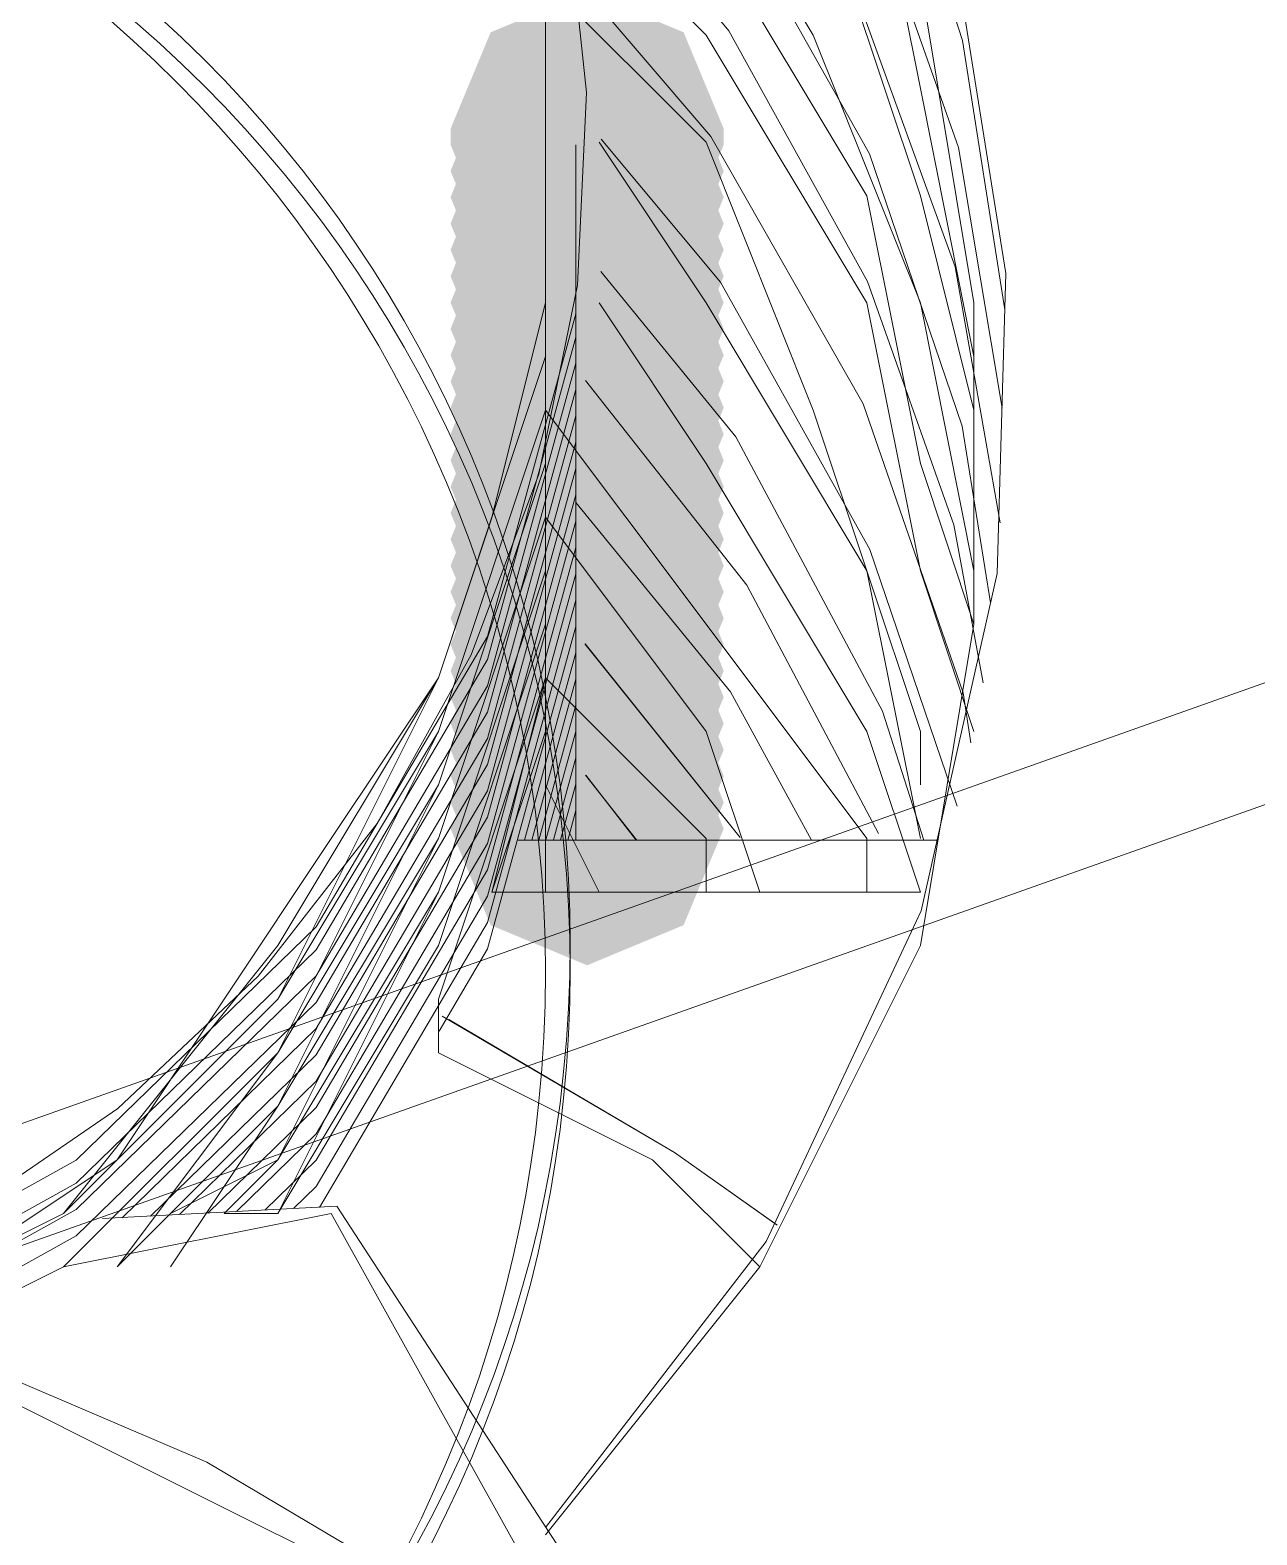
# Model space of a CAD drawing. Header units: millimetres. Extents: x 3 to 592, y 5 to 207.
# Drawn here: x 122.216 to 123.024, y 54.116 to 55.107 of the extents above; entities that cross this region are included whole.
import ezdxf

# ---------------------------------------------------------------- set-up
doc = ezdxf.new("R2010")
doc.units = ezdxf.units.MM

msp = doc.modelspace()

# ---------------------------------------------------------------- hatches: boundary and pattern name
h = msp.add_hatch(color=7)
h.dxf.hatch_style = 2
h.paths.add_polyline_path([(122.672404, 55.03164), (122.645979, 54.968107), (122.582446, 54.941682), (122.518913, 54.968107), (122.492488, 55.03164), (122.492488, 55.042223), (122.518913, 55.105756), (122.582446, 55.132182), (122.645979, 55.105756), (122.672404, 55.042223)])
h = msp.add_hatch(color=7)
h.dxf.hatch_style = 2
h.paths.add_polyline_path([(122.672404, 55.03164), (122.645979, 54.968107), (122.582446, 54.941682), (122.518913, 54.968107), (122.492488, 55.03164), (122.492488, 55.042223), (122.518913, 55.105756), (122.582446, 55.132182), (122.645979, 55.105756), (122.672404, 55.042223)])
h = msp.add_hatch(color=7)
h.dxf.hatch_style = 2
h.paths.add_polyline_path([(122.672404, 55.03164), (122.645979, 54.968107), (122.582446, 54.941682), (122.518913, 54.968107), (122.492488, 55.03164), (122.492488, 55.042223), (122.518913, 55.105756), (122.582446, 55.132182), (122.645979, 55.105756), (122.672404, 55.042223)])
h = msp.add_hatch(color=7)
h.dxf.hatch_style = 2
h.paths.add_polyline_path([(122.672404, 55.03164), (122.645979, 54.968107), (122.582446, 54.941682), (122.518913, 54.968107), (122.492488, 55.03164), (122.492488, 55.042223), (122.518913, 55.105756), (122.582446, 55.132182), (122.645979, 55.105756), (122.672404, 55.042223)])
h = msp.add_hatch(color=7)
h.dxf.hatch_style = 2
h.paths.add_polyline_path([(122.672404, 55.014319), (122.645979, 54.950786), (122.582446, 54.92436), (122.518913, 54.950786), (122.492488, 55.014319), (122.518913, 55.079968), (122.582446, 55.106394), (122.645979, 55.079968)])
h = msp.add_hatch(color=7)
h.dxf.hatch_style = 2
h.paths.add_polyline_path([(122.672404, 55.014319), (122.645979, 54.950786), (122.582446, 54.92436), (122.518913, 54.950786), (122.492488, 55.014319), (122.518913, 55.079968), (122.582446, 55.106394), (122.645979, 55.079968)])
h = msp.add_hatch(color=7)
h.dxf.hatch_style = 2
h.paths.add_polyline_path([(122.672404, 55.014319), (122.645979, 54.950786), (122.582446, 54.92436), (122.518913, 54.950786), (122.492488, 55.014319), (122.518913, 55.079968), (122.582446, 55.106394), (122.645979, 55.079968)])
h = msp.add_hatch(color=7)
h.dxf.hatch_style = 2
h.paths.add_polyline_path([(122.672404, 55.014319), (122.645979, 54.950786), (122.582446, 54.92436), (122.518913, 54.950786), (122.492488, 55.014319), (122.518913, 55.079968), (122.582446, 55.106394), (122.645979, 55.079968)])
h = msp.add_hatch(color=7)
h.dxf.hatch_style = 2
h.paths.add_polyline_path([(122.672404, 54.996997), (122.645979, 54.933464), (122.582446, 54.907039), (122.518913, 54.933464), (122.492488, 54.996997), (122.518913, 55.062647), (122.582446, 55.089072), (122.645979, 55.062647)])
h = msp.add_hatch(color=7)
h.dxf.hatch_style = 2
h.paths.add_polyline_path([(122.672404, 54.996997), (122.645979, 54.933464), (122.582446, 54.907039), (122.518913, 54.933464), (122.492488, 54.996997), (122.518913, 55.062647), (122.582446, 55.089072), (122.645979, 55.062647)])
h = msp.add_hatch(color=7)
h.dxf.hatch_style = 2
h.paths.add_polyline_path([(122.672404, 54.996997), (122.645979, 54.933464), (122.582446, 54.907039), (122.518913, 54.933464), (122.492488, 54.996997), (122.518913, 55.062647), (122.582446, 55.089072), (122.645979, 55.062647)])
h = msp.add_hatch(color=7)
h.dxf.hatch_style = 2
h.paths.add_polyline_path([(122.672404, 54.996997), (122.645979, 54.933464), (122.582446, 54.907039), (122.518913, 54.933464), (122.492488, 54.996997), (122.518913, 55.062647), (122.582446, 55.089072), (122.645979, 55.062647)])
h = msp.add_hatch(color=7)
h.dxf.hatch_style = 2
h.paths.add_polyline_path([(122.672404, 54.979676), (122.645979, 54.916143), (122.582446, 54.889717), (122.518913, 54.916143), (122.492488, 54.979676), (122.518913, 55.045326), (122.582446, 55.071751), (122.645979, 55.045326)])
h = msp.add_hatch(color=7)
h.dxf.hatch_style = 2
h.paths.add_polyline_path([(122.672404, 54.979676), (122.645979, 54.916143), (122.582446, 54.889717), (122.518913, 54.916143), (122.492488, 54.979676), (122.518913, 55.045326), (122.582446, 55.071751), (122.645979, 55.045326)])
h = msp.add_hatch(color=7)
h.dxf.hatch_style = 2
h.paths.add_polyline_path([(122.672404, 54.979676), (122.645979, 54.916143), (122.582446, 54.889717), (122.518913, 54.916143), (122.492488, 54.979676), (122.518913, 55.045326), (122.582446, 55.071751), (122.645979, 55.045326)])
h = msp.add_hatch(color=7)
h.dxf.hatch_style = 2
h.paths.add_polyline_path([(122.672404, 54.979676), (122.645979, 54.916143), (122.582446, 54.889717), (122.518913, 54.916143), (122.492488, 54.979676), (122.518913, 55.045326), (122.582446, 55.071751), (122.645979, 55.045326)])
h = msp.add_hatch(color=7)
h.dxf.hatch_style = 2
h.paths.add_polyline_path([(122.672404, 54.962354), (122.645979, 54.898821), (122.582446, 54.872396), (122.518913, 54.898821), (122.492488, 54.962354), (122.518913, 55.028004), (122.582446, 55.054429), (122.645979, 55.028004)])
h = msp.add_hatch(color=7)
h.dxf.hatch_style = 2
h.paths.add_polyline_path([(122.672404, 54.962354), (122.645979, 54.898821), (122.582446, 54.872396), (122.518913, 54.898821), (122.492488, 54.962354), (122.518913, 55.028004), (122.582446, 55.054429), (122.645979, 55.028004)])
h = msp.add_hatch(color=7)
h.dxf.hatch_style = 2
h.paths.add_polyline_path([(122.672404, 54.962354), (122.645979, 54.898821), (122.582446, 54.872396), (122.518913, 54.898821), (122.492488, 54.962354), (122.518913, 55.028004), (122.582446, 55.054429), (122.645979, 55.028004)])
h = msp.add_hatch(color=7)
h.dxf.hatch_style = 2
h.paths.add_polyline_path([(122.672404, 54.962354), (122.645979, 54.898821), (122.582446, 54.872396), (122.518913, 54.898821), (122.492488, 54.962354), (122.518913, 55.028004), (122.582446, 55.054429), (122.645979, 55.028004)])
h = msp.add_hatch(color=7)
h.dxf.hatch_style = 2
h.paths.add_polyline_path([(122.672404, 54.944998), (122.645979, 54.881465), (122.582446, 54.855039), (122.518913, 54.881465), (122.492488, 54.944998), (122.518913, 55.010648), (122.582446, 55.037073), (122.645979, 55.010648)])
h = msp.add_hatch(color=7)
h.dxf.hatch_style = 2
h.paths.add_polyline_path([(122.672404, 54.944998), (122.645979, 54.881465), (122.582446, 54.855039), (122.518913, 54.881465), (122.492488, 54.944998), (122.518913, 55.010648), (122.582446, 55.037073), (122.645979, 55.010648)])
h = msp.add_hatch(color=7)
h.dxf.hatch_style = 2
h.paths.add_polyline_path([(122.672404, 54.944998), (122.645979, 54.881465), (122.582446, 54.855039), (122.518913, 54.881465), (122.492488, 54.944998), (122.518913, 55.010648), (122.582446, 55.037073), (122.645979, 55.010648)])
h = msp.add_hatch(color=7)
h.dxf.hatch_style = 2
h.paths.add_polyline_path([(122.672404, 54.944998), (122.645979, 54.881465), (122.582446, 54.855039), (122.518913, 54.881465), (122.492488, 54.944998), (122.518913, 55.010648), (122.582446, 55.037073), (122.645979, 55.010648)])
h = msp.add_hatch(color=7)
h.dxf.hatch_style = 2
h.paths.add_polyline_path([(122.672404, 54.927676), (122.645979, 54.864143), (122.582446, 54.837718), (122.518913, 54.864143), (122.492488, 54.927676), (122.518913, 54.993326), (122.582446, 55.019751), (122.645979, 54.993326)])
h = msp.add_hatch(color=7)
h.dxf.hatch_style = 2
h.paths.add_polyline_path([(122.672404, 54.927676), (122.645979, 54.864143), (122.582446, 54.837718), (122.518913, 54.864143), (122.492488, 54.927676), (122.518913, 54.993326), (122.582446, 55.019751), (122.645979, 54.993326)])
h = msp.add_hatch(color=7)
h.dxf.hatch_style = 2
h.paths.add_polyline_path([(122.672404, 54.927676), (122.645979, 54.864143), (122.582446, 54.837718), (122.518913, 54.864143), (122.492488, 54.927676), (122.518913, 54.993326), (122.582446, 55.019751), (122.645979, 54.993326)])
h = msp.add_hatch(color=7)
h.dxf.hatch_style = 2
h.paths.add_polyline_path([(122.672404, 54.927676), (122.645979, 54.864143), (122.582446, 54.837718), (122.518913, 54.864143), (122.492488, 54.927676), (122.518913, 54.993326), (122.582446, 55.019751), (122.645979, 54.993326)])
h = msp.add_hatch(color=7)
h.dxf.hatch_style = 2
h.paths.add_polyline_path([(122.672404, 54.910355), (122.645979, 54.846822), (122.582446, 54.820397), (122.518913, 54.846822), (122.492488, 54.910355), (122.518913, 54.976005), (122.582446, 55.00243), (122.645979, 54.976005)])
h = msp.add_hatch(color=7)
h.dxf.hatch_style = 2
h.paths.add_polyline_path([(122.672404, 54.910355), (122.645979, 54.846822), (122.582446, 54.820397), (122.518913, 54.846822), (122.492488, 54.910355), (122.518913, 54.976005), (122.582446, 55.00243), (122.645979, 54.976005)])
h = msp.add_hatch(color=7)
h.dxf.hatch_style = 2
h.paths.add_polyline_path([(122.672404, 54.910355), (122.645979, 54.846822), (122.582446, 54.820397), (122.518913, 54.846822), (122.492488, 54.910355), (122.518913, 54.976005), (122.582446, 55.00243), (122.645979, 54.976005)])
h = msp.add_hatch(color=7)
h.dxf.hatch_style = 2
h.paths.add_polyline_path([(122.672404, 54.910355), (122.645979, 54.846822), (122.582446, 54.820397), (122.518913, 54.846822), (122.492488, 54.910355), (122.518913, 54.976005), (122.582446, 55.00243), (122.645979, 54.976005)])
h = msp.add_hatch(color=7)
h.dxf.hatch_style = 2
h.paths.add_polyline_path([(122.672404, 54.893034), (122.645979, 54.829501), (122.582446, 54.803075), (122.518913, 54.829501), (122.492488, 54.893034), (122.518913, 54.958683), (122.582446, 54.985109), (122.645979, 54.958683)])
h = msp.add_hatch(color=7)
h.dxf.hatch_style = 2
h.paths.add_polyline_path([(122.672404, 54.893034), (122.645979, 54.829501), (122.582446, 54.803075), (122.518913, 54.829501), (122.492488, 54.893034), (122.518913, 54.958683), (122.582446, 54.985109), (122.645979, 54.958683)])
h = msp.add_hatch(color=7)
h.dxf.hatch_style = 2
h.paths.add_polyline_path([(122.672404, 54.893034), (122.645979, 54.829501), (122.582446, 54.803075), (122.518913, 54.829501), (122.492488, 54.893034), (122.518913, 54.958683), (122.582446, 54.985109), (122.645979, 54.958683)])
h = msp.add_hatch(color=7)
h.dxf.hatch_style = 2
h.paths.add_polyline_path([(122.672404, 54.893034), (122.645979, 54.829501), (122.582446, 54.803075), (122.518913, 54.829501), (122.492488, 54.893034), (122.518913, 54.958683), (122.582446, 54.985109), (122.645979, 54.958683)])
h = msp.add_hatch(color=7)
h.dxf.hatch_style = 2
h.paths.add_polyline_path([(122.672404, 54.875712), (122.645979, 54.812179), (122.582446, 54.785754), (122.518913, 54.812179), (122.492488, 54.875712), (122.518913, 54.941362), (122.582446, 54.967787), (122.645979, 54.941362)])
h = msp.add_hatch(color=7)
h.dxf.hatch_style = 2
h.paths.add_polyline_path([(122.672404, 54.875712), (122.645979, 54.812179), (122.582446, 54.785754), (122.518913, 54.812179), (122.492488, 54.875712), (122.518913, 54.941362), (122.582446, 54.967787), (122.645979, 54.941362)])
h = msp.add_hatch(color=7)
h.dxf.hatch_style = 2
h.paths.add_polyline_path([(122.672404, 54.875712), (122.645979, 54.812179), (122.582446, 54.785754), (122.518913, 54.812179), (122.492488, 54.875712), (122.518913, 54.941362), (122.582446, 54.967787), (122.645979, 54.941362)])
h = msp.add_hatch(color=7)
h.dxf.hatch_style = 2
h.paths.add_polyline_path([(122.672404, 54.875712), (122.645979, 54.812179), (122.582446, 54.785754), (122.518913, 54.812179), (122.492488, 54.875712), (122.518913, 54.941362), (122.582446, 54.967787), (122.645979, 54.941362)])
h = msp.add_hatch(color=7)
h.dxf.hatch_style = 2
h.paths.add_polyline_path([(122.672404, 54.858391), (122.645979, 54.794858), (122.582446, 54.768432), (122.518913, 54.794858), (122.492488, 54.858391), (122.518913, 54.924041), (122.582446, 54.950466), (122.645979, 54.924041)])
h = msp.add_hatch(color=7)
h.dxf.hatch_style = 2
h.paths.add_polyline_path([(122.672404, 54.858391), (122.645979, 54.794858), (122.582446, 54.768432), (122.518913, 54.794858), (122.492488, 54.858391), (122.518913, 54.924041), (122.582446, 54.950466), (122.645979, 54.924041)])
h = msp.add_hatch(color=7)
h.dxf.hatch_style = 2
h.paths.add_polyline_path([(122.672404, 54.858391), (122.645979, 54.794858), (122.582446, 54.768432), (122.518913, 54.794858), (122.492488, 54.858391), (122.518913, 54.924041), (122.582446, 54.950466), (122.645979, 54.924041)])
h = msp.add_hatch(color=7)
h.dxf.hatch_style = 2
h.paths.add_polyline_path([(122.672404, 54.858391), (122.645979, 54.794858), (122.582446, 54.768432), (122.518913, 54.794858), (122.492488, 54.858391), (122.518913, 54.924041), (122.582446, 54.950466), (122.645979, 54.924041)])
h = msp.add_hatch(color=7)
h.dxf.hatch_style = 2
h.paths.add_polyline_path([(122.672404, 54.841034), (122.645979, 54.777501), (122.582446, 54.751076), (122.518913, 54.777501), (122.492488, 54.841034), (122.518913, 54.906684), (122.582446, 54.933109), (122.645979, 54.906684)])
h = msp.add_hatch(color=7)
h.dxf.hatch_style = 2
h.paths.add_polyline_path([(122.672404, 54.841034), (122.645979, 54.777501), (122.582446, 54.751076), (122.518913, 54.777501), (122.492488, 54.841034), (122.518913, 54.906684), (122.582446, 54.933109), (122.645979, 54.906684)])
h = msp.add_hatch(color=7)
h.dxf.hatch_style = 2
h.paths.add_polyline_path([(122.672404, 54.841034), (122.645979, 54.777501), (122.582446, 54.751076), (122.518913, 54.777501), (122.492488, 54.841034), (122.518913, 54.906684), (122.582446, 54.933109), (122.645979, 54.906684)])
h = msp.add_hatch(color=7)
h.dxf.hatch_style = 2
h.paths.add_polyline_path([(122.672404, 54.841034), (122.645979, 54.777501), (122.582446, 54.751076), (122.518913, 54.777501), (122.492488, 54.841034), (122.518913, 54.906684), (122.582446, 54.933109), (122.645979, 54.906684)])
h = msp.add_hatch(color=7)
h.dxf.hatch_style = 2
h.paths.add_polyline_path([(122.672404, 54.823713), (122.645979, 54.76018), (122.582446, 54.733754), (122.518913, 54.76018), (122.492488, 54.823713), (122.518913, 54.889363), (122.582446, 54.915788), (122.645979, 54.889363)])
h = msp.add_hatch(color=7)
h.dxf.hatch_style = 2
h.paths.add_polyline_path([(122.672404, 54.823713), (122.645979, 54.76018), (122.582446, 54.733754), (122.518913, 54.76018), (122.492488, 54.823713), (122.518913, 54.889363), (122.582446, 54.915788), (122.645979, 54.889363)])
h = msp.add_hatch(color=7)
h.dxf.hatch_style = 2
h.paths.add_polyline_path([(122.672404, 54.823713), (122.645979, 54.76018), (122.582446, 54.733754), (122.518913, 54.76018), (122.492488, 54.823713), (122.518913, 54.889363), (122.582446, 54.915788), (122.645979, 54.889363)])
h = msp.add_hatch(color=7)
h.dxf.hatch_style = 2
h.paths.add_polyline_path([(122.672404, 54.823713), (122.645979, 54.76018), (122.582446, 54.733754), (122.518913, 54.76018), (122.492488, 54.823713), (122.518913, 54.889363), (122.582446, 54.915788), (122.645979, 54.889363)])
h = msp.add_hatch(color=7)
h.dxf.hatch_style = 2
h.paths.add_polyline_path([(122.672404, 54.806391), (122.645979, 54.742858), (122.582446, 54.716433), (122.518913, 54.742858), (122.492488, 54.806391), (122.518913, 54.872041), (122.582446, 54.898466), (122.645979, 54.872041)])
h = msp.add_hatch(color=7)
h.dxf.hatch_style = 2
h.paths.add_polyline_path([(122.672404, 54.806391), (122.645979, 54.742858), (122.582446, 54.716433), (122.518913, 54.742858), (122.492488, 54.806391), (122.518913, 54.872041), (122.582446, 54.898466), (122.645979, 54.872041)])
h = msp.add_hatch(color=7)
h.dxf.hatch_style = 2
h.paths.add_polyline_path([(122.672404, 54.806391), (122.645979, 54.742858), (122.582446, 54.716433), (122.518913, 54.742858), (122.492488, 54.806391), (122.518913, 54.872041), (122.582446, 54.898466), (122.645979, 54.872041)])
h = msp.add_hatch(color=7)
h.dxf.hatch_style = 2
h.paths.add_polyline_path([(122.672404, 54.806391), (122.645979, 54.742858), (122.582446, 54.716433), (122.518913, 54.742858), (122.492488, 54.806391), (122.518913, 54.872041), (122.582446, 54.898466), (122.645979, 54.872041)])
h = msp.add_hatch(color=7)
h.dxf.hatch_style = 2
h.paths.add_polyline_path([(122.672404, 54.78907), (122.645979, 54.725537), (122.582446, 54.699112), (122.518913, 54.725537), (122.492488, 54.78907), (122.518913, 54.85472), (122.582446, 54.881145), (122.645979, 54.85472)])
h = msp.add_hatch(color=7)
h.dxf.hatch_style = 2
h.paths.add_polyline_path([(122.672404, 54.78907), (122.645979, 54.725537), (122.582446, 54.699112), (122.518913, 54.725537), (122.492488, 54.78907), (122.518913, 54.85472), (122.582446, 54.881145), (122.645979, 54.85472)])
h = msp.add_hatch(color=7)
h.dxf.hatch_style = 2
h.paths.add_polyline_path([(122.672404, 54.78907), (122.645979, 54.725537), (122.582446, 54.699112), (122.518913, 54.725537), (122.492488, 54.78907), (122.518913, 54.85472), (122.582446, 54.881145), (122.645979, 54.85472)])
h = msp.add_hatch(color=7)
h.dxf.hatch_style = 2
h.paths.add_polyline_path([(122.672404, 54.78907), (122.645979, 54.725537), (122.582446, 54.699112), (122.518913, 54.725537), (122.492488, 54.78907), (122.518913, 54.85472), (122.582446, 54.881145), (122.645979, 54.85472)])
h = msp.add_hatch(color=7)
h.dxf.hatch_style = 2
h.paths.add_polyline_path([(122.672404, 54.771749), (122.645979, 54.708216), (122.582446, 54.68179), (122.518913, 54.708216), (122.492488, 54.771749), (122.518913, 54.837398), (122.582446, 54.863824), (122.645979, 54.837398)])
h = msp.add_hatch(color=7)
h.dxf.hatch_style = 2
h.paths.add_polyline_path([(122.672404, 54.771749), (122.645979, 54.708216), (122.582446, 54.68179), (122.518913, 54.708216), (122.492488, 54.771749), (122.518913, 54.837398), (122.582446, 54.863824), (122.645979, 54.837398)])
h = msp.add_hatch(color=7)
h.dxf.hatch_style = 2
h.paths.add_polyline_path([(122.672404, 54.771749), (122.645979, 54.708216), (122.582446, 54.68179), (122.518913, 54.708216), (122.492488, 54.771749), (122.518913, 54.837398), (122.582446, 54.863824), (122.645979, 54.837398)])
h = msp.add_hatch(color=7)
h.dxf.hatch_style = 2
h.paths.add_polyline_path([(122.672404, 54.771749), (122.645979, 54.708216), (122.582446, 54.68179), (122.518913, 54.708216), (122.492488, 54.771749), (122.518913, 54.837398), (122.582446, 54.863824), (122.645979, 54.837398)])
h = msp.add_hatch(color=7)
h.dxf.hatch_style = 2
h.paths.add_polyline_path([(122.672404, 54.754427), (122.645979, 54.690894), (122.582446, 54.664469), (122.518913, 54.690894), (122.492488, 54.754427), (122.518913, 54.820077), (122.582446, 54.846502), (122.645979, 54.820077)])
h = msp.add_hatch(color=7)
h.dxf.hatch_style = 2
h.paths.add_polyline_path([(122.672404, 54.754427), (122.645979, 54.690894), (122.582446, 54.664469), (122.518913, 54.690894), (122.492488, 54.754427), (122.518913, 54.820077), (122.582446, 54.846502), (122.645979, 54.820077)])
h = msp.add_hatch(color=7)
h.dxf.hatch_style = 2
h.paths.add_polyline_path([(122.672404, 54.754427), (122.645979, 54.690894), (122.582446, 54.664469), (122.518913, 54.690894), (122.492488, 54.754427), (122.518913, 54.820077), (122.582446, 54.846502), (122.645979, 54.820077)])
h = msp.add_hatch(color=7)
h.dxf.hatch_style = 2
h.paths.add_polyline_path([(122.672404, 54.754427), (122.645979, 54.690894), (122.582446, 54.664469), (122.518913, 54.690894), (122.492488, 54.754427), (122.518913, 54.820077), (122.582446, 54.846502), (122.645979, 54.820077)])
h = msp.add_hatch(color=7)
h.dxf.hatch_style = 2
h.paths.add_polyline_path([(122.672404, 54.737071), (122.645979, 54.673537), (122.582446, 54.647112), (122.518913, 54.673537), (122.492488, 54.737071), (122.518913, 54.80272), (122.582446, 54.829146), (122.645979, 54.80272)])
h = msp.add_hatch(color=7)
h.dxf.hatch_style = 2
h.paths.add_polyline_path([(122.672404, 54.737071), (122.645979, 54.673537), (122.582446, 54.647112), (122.518913, 54.673537), (122.492488, 54.737071), (122.518913, 54.80272), (122.582446, 54.829146), (122.645979, 54.80272)])
h = msp.add_hatch(color=7)
h.dxf.hatch_style = 2
h.paths.add_polyline_path([(122.672404, 54.737071), (122.645979, 54.673537), (122.582446, 54.647112), (122.518913, 54.673537), (122.492488, 54.737071), (122.518913, 54.80272), (122.582446, 54.829146), (122.645979, 54.80272)])
h = msp.add_hatch(color=7)
h.dxf.hatch_style = 2
h.paths.add_polyline_path([(122.672404, 54.737071), (122.645979, 54.673537), (122.582446, 54.647112), (122.518913, 54.673537), (122.492488, 54.737071), (122.518913, 54.80272), (122.582446, 54.829146), (122.645979, 54.80272)])
h = msp.add_hatch(color=7)
h.dxf.hatch_style = 2
h.paths.add_polyline_path([(122.672404, 54.719749), (122.645979, 54.656216), (122.582446, 54.629791), (122.518913, 54.656216), (122.492488, 54.719749), (122.518913, 54.785399), (122.582446, 54.811824), (122.645979, 54.785399)])
h = msp.add_hatch(color=7)
h.dxf.hatch_style = 2
h.paths.add_polyline_path([(122.672404, 54.719749), (122.645979, 54.656216), (122.582446, 54.629791), (122.518913, 54.656216), (122.492488, 54.719749), (122.518913, 54.785399), (122.582446, 54.811824), (122.645979, 54.785399)])
h = msp.add_hatch(color=7)
h.dxf.hatch_style = 2
h.paths.add_polyline_path([(122.672404, 54.719749), (122.645979, 54.656216), (122.582446, 54.629791), (122.518913, 54.656216), (122.492488, 54.719749), (122.518913, 54.785399), (122.582446, 54.811824), (122.645979, 54.785399)])
h = msp.add_hatch(color=7)
h.dxf.hatch_style = 2
h.paths.add_polyline_path([(122.672404, 54.719749), (122.645979, 54.656216), (122.582446, 54.629791), (122.518913, 54.656216), (122.492488, 54.719749), (122.518913, 54.785399), (122.582446, 54.811824), (122.645979, 54.785399)])
h = msp.add_hatch(color=7)
h.dxf.hatch_style = 2
h.paths.add_polyline_path([(122.672404, 54.702428), (122.645979, 54.638895), (122.582446, 54.612469), (122.518913, 54.638895), (122.492488, 54.702428), (122.518913, 54.768078), (122.582446, 54.794503), (122.645979, 54.768078)])
h = msp.add_hatch(color=7)
h.dxf.hatch_style = 2
h.paths.add_polyline_path([(122.672404, 54.702428), (122.645979, 54.638895), (122.582446, 54.612469), (122.518913, 54.638895), (122.492488, 54.702428), (122.518913, 54.768078), (122.582446, 54.794503), (122.645979, 54.768078)])
h = msp.add_hatch(color=7)
h.dxf.hatch_style = 2
h.paths.add_polyline_path([(122.672404, 54.702428), (122.645979, 54.638895), (122.582446, 54.612469), (122.518913, 54.638895), (122.492488, 54.702428), (122.518913, 54.768078), (122.582446, 54.794503), (122.645979, 54.768078)])
h = msp.add_hatch(color=7)
h.dxf.hatch_style = 2
h.paths.add_polyline_path([(122.672404, 54.702428), (122.645979, 54.638895), (122.582446, 54.612469), (122.518913, 54.638895), (122.492488, 54.702428), (122.518913, 54.768078), (122.582446, 54.794503), (122.645979, 54.768078)])
h = msp.add_hatch(color=7)
h.dxf.hatch_style = 2
h.paths.add_polyline_path([(122.672404, 54.685106), (122.645979, 54.621573), (122.582446, 54.595148), (122.518913, 54.621573), (122.492488, 54.685106), (122.518913, 54.750756), (122.582446, 54.777181), (122.645979, 54.750756)])
h = msp.add_hatch(color=7)
h.dxf.hatch_style = 2
h.paths.add_polyline_path([(122.672404, 54.685106), (122.645979, 54.621573), (122.582446, 54.595148), (122.518913, 54.621573), (122.492488, 54.685106), (122.518913, 54.750756), (122.582446, 54.777181), (122.645979, 54.750756)])
h = msp.add_hatch(color=7)
h.dxf.hatch_style = 2
h.paths.add_polyline_path([(122.672404, 54.685106), (122.645979, 54.621573), (122.582446, 54.595148), (122.518913, 54.621573), (122.492488, 54.685106), (122.518913, 54.750756), (122.582446, 54.777181), (122.645979, 54.750756)])
h = msp.add_hatch(color=7)
h.dxf.hatch_style = 2
h.paths.add_polyline_path([(122.672404, 54.685106), (122.645979, 54.621573), (122.582446, 54.595148), (122.518913, 54.621573), (122.492488, 54.685106), (122.518913, 54.750756), (122.582446, 54.777181), (122.645979, 54.750756)])
h = msp.add_hatch(color=7)
h.dxf.hatch_style = 2
h.paths.add_polyline_path([(122.672404, 54.66775), (122.645979, 54.604217), (122.582446, 54.577791), (122.518913, 54.604217), (122.492488, 54.66775), (122.518913, 54.733399), (122.582446, 54.759825), (122.645979, 54.733399)])
h = msp.add_hatch(color=7)
h.dxf.hatch_style = 2
h.paths.add_polyline_path([(122.672404, 54.66775), (122.645979, 54.604217), (122.582446, 54.577791), (122.518913, 54.604217), (122.492488, 54.66775), (122.518913, 54.733399), (122.582446, 54.759825), (122.645979, 54.733399)])
h = msp.add_hatch(color=7)
h.dxf.hatch_style = 2
h.paths.add_polyline_path([(122.672404, 54.66775), (122.645979, 54.604217), (122.582446, 54.577791), (122.518913, 54.604217), (122.492488, 54.66775), (122.518913, 54.733399), (122.582446, 54.759825), (122.645979, 54.733399)])
h = msp.add_hatch(color=7)
h.dxf.hatch_style = 2
h.paths.add_polyline_path([(122.672404, 54.66775), (122.645979, 54.604217), (122.582446, 54.577791), (122.518913, 54.604217), (122.492488, 54.66775), (122.518913, 54.733399), (122.582446, 54.759825), (122.645979, 54.733399)])
h = msp.add_hatch(color=7)
h.dxf.hatch_style = 2
h.paths.add_polyline_path([(122.672404, 54.650428), (122.645979, 54.586895), (122.582446, 54.56047), (122.518913, 54.586895), (122.492488, 54.650428), (122.518913, 54.716078), (122.582446, 54.742503), (122.645979, 54.716078)])
h = msp.add_hatch(color=7)
h.dxf.hatch_style = 2
h.paths.add_polyline_path([(122.672404, 54.650428), (122.645979, 54.586895), (122.582446, 54.56047), (122.518913, 54.586895), (122.492488, 54.650428), (122.518913, 54.716078), (122.582446, 54.742503), (122.645979, 54.716078)])
h = msp.add_hatch(color=7)
h.dxf.hatch_style = 2
h.paths.add_polyline_path([(122.672404, 54.650428), (122.645979, 54.586895), (122.582446, 54.56047), (122.518913, 54.586895), (122.492488, 54.650428), (122.518913, 54.716078), (122.582446, 54.742503), (122.645979, 54.716078)])
h = msp.add_hatch(color=7)
h.dxf.hatch_style = 2
h.paths.add_polyline_path([(122.672404, 54.650428), (122.645979, 54.586895), (122.582446, 54.56047), (122.518913, 54.586895), (122.492488, 54.650428), (122.518913, 54.716078), (122.582446, 54.742503), (122.645979, 54.716078)])
h = msp.add_hatch(color=7)
h.dxf.hatch_style = 2
h.paths.add_polyline_path([(122.672404, 54.633107), (122.645979, 54.569574), (122.582446, 54.543149), (122.518913, 54.569574), (122.492488, 54.633107), (122.518913, 54.698757), (122.582446, 54.725182), (122.645979, 54.698757)])
h = msp.add_hatch(color=7)
h.dxf.hatch_style = 2
h.paths.add_polyline_path([(122.672404, 54.633107), (122.645979, 54.569574), (122.582446, 54.543149), (122.518913, 54.569574), (122.492488, 54.633107), (122.518913, 54.698757), (122.582446, 54.725182), (122.645979, 54.698757)])
h = msp.add_hatch(color=7)
h.dxf.hatch_style = 2
h.paths.add_polyline_path([(122.672404, 54.633107), (122.645979, 54.569574), (122.582446, 54.543149), (122.518913, 54.569574), (122.492488, 54.633107), (122.518913, 54.698757), (122.582446, 54.725182), (122.645979, 54.698757)])
h = msp.add_hatch(color=7)
h.dxf.hatch_style = 2
h.paths.add_polyline_path([(122.672404, 54.633107), (122.645979, 54.569574), (122.582446, 54.543149), (122.518913, 54.569574), (122.492488, 54.633107), (122.518913, 54.698757), (122.582446, 54.725182), (122.645979, 54.698757)])
h = msp.add_hatch(color=7)
h.dxf.hatch_style = 2
h.paths.add_polyline_path([(122.672404, 54.615786), (122.645979, 54.552252), (122.582446, 54.525827), (122.518913, 54.552252), (122.492488, 54.615786), (122.518913, 54.681435), (122.582446, 54.707861), (122.645979, 54.681435)])
h = msp.add_hatch(color=7)
h.dxf.hatch_style = 2
h.paths.add_polyline_path([(122.672404, 54.615786), (122.645979, 54.552252), (122.582446, 54.525827), (122.518913, 54.552252), (122.492488, 54.615786), (122.518913, 54.681435), (122.582446, 54.707861), (122.645979, 54.681435)])
h = msp.add_hatch(color=7)
h.dxf.hatch_style = 2
h.paths.add_polyline_path([(122.672404, 54.615786), (122.645979, 54.552252), (122.582446, 54.525827), (122.518913, 54.552252), (122.492488, 54.615786), (122.518913, 54.681435), (122.582446, 54.707861), (122.645979, 54.681435)])
h = msp.add_hatch(color=7)
h.dxf.hatch_style = 2
h.paths.add_polyline_path([(122.672404, 54.615786), (122.645979, 54.552252), (122.582446, 54.525827), (122.518913, 54.552252), (122.492488, 54.615786), (122.518913, 54.681435), (122.582446, 54.707861), (122.645979, 54.681435)])
h = msp.add_hatch(color=7)
h.dxf.hatch_style = 2
h.paths.add_polyline_path([(122.672404, 54.598464), (122.645979, 54.534931), (122.582446, 54.508506), (122.518913, 54.534931), (122.492488, 54.598464), (122.518913, 54.664114), (122.582446, 54.690539), (122.645979, 54.664114)])
h = msp.add_hatch(color=7)
h.dxf.hatch_style = 2
h.paths.add_polyline_path([(122.672404, 54.598464), (122.645979, 54.534931), (122.582446, 54.508506), (122.518913, 54.534931), (122.492488, 54.598464), (122.518913, 54.664114), (122.582446, 54.690539), (122.645979, 54.664114)])
h = msp.add_hatch(color=7)
h.dxf.hatch_style = 2
h.paths.add_polyline_path([(122.672404, 54.598464), (122.645979, 54.534931), (122.582446, 54.508506), (122.518913, 54.534931), (122.492488, 54.598464), (122.518913, 54.664114), (122.582446, 54.690539), (122.645979, 54.664114)])
h = msp.add_hatch(color=7)
h.dxf.hatch_style = 2
h.paths.add_polyline_path([(122.672404, 54.598464), (122.645979, 54.534931), (122.582446, 54.508506), (122.518913, 54.534931), (122.492488, 54.598464), (122.518913, 54.664114), (122.582446, 54.690539), (122.645979, 54.664114)])
h = msp.add_hatch(color=7)
h.dxf.hatch_style = 2
h.paths.add_polyline_path([(122.672404, 54.581143), (122.645979, 54.51761), (122.582446, 54.491184), (122.518913, 54.51761), (122.492488, 54.581143), (122.518913, 54.646793), (122.582446, 54.673218), (122.645979, 54.646793)])
h = msp.add_hatch(color=7)
h.dxf.hatch_style = 2
h.paths.add_polyline_path([(122.672404, 54.581143), (122.645979, 54.51761), (122.582446, 54.491184), (122.518913, 54.51761), (122.492488, 54.581143), (122.518913, 54.646793), (122.582446, 54.673218), (122.645979, 54.646793)])
h = msp.add_hatch(color=7)
h.dxf.hatch_style = 2
h.paths.add_polyline_path([(122.672404, 54.581143), (122.645979, 54.51761), (122.582446, 54.491184), (122.518913, 54.51761), (122.492488, 54.581143), (122.518913, 54.646793), (122.582446, 54.673218), (122.645979, 54.646793)])
h = msp.add_hatch(color=7)
h.dxf.hatch_style = 2
h.paths.add_polyline_path([(122.672404, 54.581143), (122.645979, 54.51761), (122.582446, 54.491184), (122.518913, 54.51761), (122.492488, 54.581143), (122.518913, 54.646793), (122.582446, 54.673218), (122.645979, 54.646793)])

# ---------------------------------------------------------------- linework, layer by layer
at = {"color": 7, "lineweight": 0}
for points in [[(122.503671, 55.394542), (122.536126, 55.31552), (122.568582, 55.192401), (122.581987, 55.066106), (122.57599, 54.939106), (122.55059, 54.814576), (122.50614, 54.69569), (122.444051, 54.584565), (122.365735, 54.484023), (122.273307, 54.396887), (122.168179, 54.32492), (122.053174, 54.269534), (121.931113, 54.232492), (121.804818, 54.214148), (121.677465, 54.215206), (121.551524, 54.23602), (121.430168, 54.275531), (121.316574, 54.333034), (121.212857, 54.407117), (121.12184, 54.496017)], [(122.503671, 55.394542), (122.536126, 55.31552), (122.568582, 55.192401), (122.581987, 55.066106), (122.57599, 54.939106), (122.55059, 54.814576), (122.50614, 54.69569), (122.444051, 54.584565), (122.365735, 54.484023), (122.273307, 54.396887), (122.168179, 54.32492), (122.053174, 54.269534), (121.931113, 54.232492), (121.804818, 54.214148), (121.677465, 54.215206), (121.551524, 54.23602), (121.430168, 54.275531), (121.316574, 54.333034), (121.212857, 54.407117), (121.12184, 54.496017)], [(122.503671, 55.394542), (122.536126, 55.31552), (122.568582, 55.192401), (122.581987, 55.066106), (122.57599, 54.939106), (122.55059, 54.814576), (122.50614, 54.69569), (122.444051, 54.584565), (122.365735, 54.484023), (122.273307, 54.396887), (122.168179, 54.32492), (122.053174, 54.269534), (121.931113, 54.232492), (121.804818, 54.214148), (121.677465, 54.215206), (121.551524, 54.23602), (121.430168, 54.275531), (121.316574, 54.333034), (121.212857, 54.407117), (121.12184, 54.496017)], [(122.503671, 55.394542), (122.536126, 55.31552), (122.568582, 55.192401), (122.581987, 55.066106), (122.57599, 54.939106), (122.55059, 54.814576), (122.50614, 54.69569), (122.444051, 54.584565), (122.365735, 54.484023), (122.273307, 54.396887), (122.168179, 54.32492), (122.053174, 54.269534), (121.931113, 54.232492), (121.804818, 54.214148), (121.677465, 54.215206), (121.551524, 54.23602), (121.430168, 54.275531), (121.316574, 54.333034), (121.212857, 54.407117), (121.12184, 54.496017)], [(122.497074, 55.393202), (122.526354, 55.369919), (122.666054, 55.207288), (122.76836, 55.025607), (122.829391, 54.846396), (122.848088, 54.72998)], [(122.497074, 55.393202), (122.526354, 55.369919), (122.666054, 55.207288), (122.76836, 55.025607), (122.829391, 54.846396), (122.848088, 54.72998)], [(122.484444, 55.386111), (122.519722, 55.280278), (122.555, 55.174444), (122.555, 55.033333), (122.555, 54.9275), (122.519722, 54.786389), (122.484444, 54.680556), (122.413889, 54.574722), (122.343333, 54.468889), (122.272778, 54.363056), (122.166944, 54.2925), (122.025833, 54.257222), (121.92, 54.221944), (121.778889, 54.186667), (121.673056, 54.186667), (121.531944, 54.221944), (121.426111, 54.257222), (121.285, 54.327778), (121.179167, 54.398333), (121.108611, 54.468889)], [(122.484444, 55.386111), (122.519722, 55.350833), (122.660833, 55.174444), (122.766667, 54.998056), (122.801944, 54.821667), (122.837222, 54.715833)], [(122.593347, 55.379514), (122.656847, 55.306842), (122.759152, 55.132217), (122.824769, 54.951242), (122.854402, 54.782614)], [(122.593347, 55.379514), (122.656847, 55.306842), (122.759152, 55.132217), (122.824769, 54.951242), (122.854402, 54.782614)], [(122.677731, 55.360076), (122.763104, 55.210851), (122.826956, 55.029876), (122.855884, 54.858073)], [(122.677731, 55.360076), (122.763104, 55.210851), (122.826956, 55.029876), (122.855884, 54.858073)], [(122.590278, 55.350833), (122.625556, 55.280278), (122.731389, 55.103889), (122.801944, 54.9275), (122.837222, 54.751111)], [(122.660833, 55.350833), (122.731389, 55.209722), (122.801944, 54.998056), (122.837222, 54.856944)], [(122.752309, 55.342931), (122.825686, 55.150314), (122.858142, 54.946762), (122.852498, 54.749206), (122.802403, 54.526956), (122.70045, 54.309292), (122.555106, 54.120909)], [(122.752309, 55.342931), (122.825686, 55.150314), (122.858142, 54.946762), (122.852498, 54.749206), (122.802403, 54.526956), (122.70045, 54.309292), (122.555106, 54.120909)], [(122.752309, 55.342931), (122.825686, 55.150314), (122.858142, 54.946762), (122.852498, 54.749206), (122.802403, 54.526956), (122.70045, 54.309292), (122.555106, 54.120909)], [(122.752309, 55.342931), (122.825686, 55.150314), (122.858142, 54.946762), (122.852498, 54.749206), (122.802403, 54.526956), (122.70045, 54.309292), (122.555106, 54.120909)], [(122.734705, 55.346988), (122.779861, 55.25456), (122.829602, 55.100396), (122.857472, 54.922949)], [(122.734705, 55.346988), (122.779861, 55.25456), (122.829602, 55.100396), (122.857472, 54.922949)], [(122.734705, 55.346988), (122.779861, 55.25456), (122.829602, 55.100396), (122.857472, 54.922949)], [(122.734705, 55.346988), (122.779861, 55.25456), (122.829602, 55.100396), (122.857472, 54.922949)], [(122.731389, 55.315556), (122.801944, 55.139167), (122.837222, 54.9275), (122.837222, 54.715833), (122.801944, 54.504167), (122.696111, 54.2925), (122.555, 54.116111)], [(122.731389, 55.315556), (122.766667, 55.245), (122.801944, 55.068611), (122.837222, 54.892222)], [(122.543076, 55.267154), (122.675721, 55.106641), (122.76709, 54.941541), (122.823887, 54.781379), (122.84329, 54.67731)], [(122.543076, 55.267154), (122.675721, 55.106641), (122.76709, 54.941541), (122.823887, 54.781379), (122.84329, 54.67731)], [(122.519722, 55.245), (122.660833, 55.103889), (122.766667, 54.9275), (122.801944, 54.751111), (122.837222, 54.645278)], [(122.569464, 55.147563), (122.664008, 55.037143), (122.764197, 54.861107), (122.830167, 54.670607), (122.835106, 54.637799)], [(122.569464, 55.147563), (122.664008, 55.037143), (122.764197, 54.861107), (122.830167, 54.670607), (122.835106, 54.637799)], [(122.555, 55.139167), (122.660833, 55.033333), (122.731389, 54.856944), (122.801944, 54.645278), (122.801944, 54.61)], [(122.575038, 55.031675), (122.575038, 54.920197), (122.516829, 54.707825), (122.403941, 54.51662), (122.245896, 54.362809), (122.051516, 54.254859), (121.837379, 54.202295), (121.637707, 54.204411), (121.445443, 54.253447), (121.26976, 54.346934), (121.121593, 54.47852)], [(122.575038, 55.031675), (122.575038, 54.920197), (122.516829, 54.707825), (122.403941, 54.51662), (122.245896, 54.362809), (122.051516, 54.254859), (121.837379, 54.202295), (121.637707, 54.204411), (121.445443, 54.253447), (121.26976, 54.346934), (121.121593, 54.47852)], [(122.575038, 55.031675), (122.575038, 54.920197), (122.516829, 54.707825), (122.403941, 54.51662), (122.245896, 54.362809), (122.051516, 54.254859), (121.837379, 54.202295), (121.637707, 54.204411), (121.445443, 54.253447), (121.26976, 54.346934), (121.121593, 54.47852)], [(122.575038, 55.031675), (122.575038, 54.920197), (122.516829, 54.707825), (122.403941, 54.51662), (122.245896, 54.362809), (122.051516, 54.254859), (121.837379, 54.202295), (121.637707, 54.204411), (121.445443, 54.253447), (121.26976, 54.346934), (121.121593, 54.47852)], [(122.555, 54.998056), (122.555, 55.033333)], [(122.590278, 55.033333), (122.660833, 54.9275), (122.766667, 54.751111), (122.801944, 54.574722)], [(122.591583, 55.035274), (122.670252, 54.941082), (122.768677, 54.765046), (122.82618, 54.596065)], [(122.591583, 55.035274), (122.670252, 54.941082), (122.768677, 54.765046), (122.82618, 54.596065)], [(122.575038, 55.016506), (122.575038, 54.905028), (122.516829, 54.692656), (122.403941, 54.50145), (122.245896, 54.347639), (122.051516, 54.239689), (121.837379, 54.187125), (121.637707, 54.189242), (121.445443, 54.238278), (121.26976, 54.331764), (121.121593, 54.46335), (120.999532, 54.646442), (120.930035, 54.854934), (120.921921, 55.008039)], [(122.575038, 55.016506), (122.575038, 54.905028), (122.516829, 54.692656), (122.403941, 54.50145), (122.245896, 54.347639), (122.051516, 54.239689), (121.837379, 54.187125), (121.637707, 54.189242), (121.445443, 54.238278), (121.26976, 54.331764), (121.121593, 54.46335), (120.999532, 54.646442), (120.930035, 54.854934), (120.921921, 55.008039)], [(122.575038, 55.016506), (122.575038, 54.905028), (122.516829, 54.692656), (122.403941, 54.50145), (122.245896, 54.347639), (122.051516, 54.239689), (121.837379, 54.187125), (121.637707, 54.189242), (121.445443, 54.238278), (121.26976, 54.331764), (121.121593, 54.46335), (120.999532, 54.646442), (120.930035, 54.854934), (120.921921, 55.008039)], [(122.575038, 55.016506), (122.575038, 54.905028), (122.516829, 54.692656), (122.403941, 54.50145), (122.245896, 54.347639), (122.051516, 54.239689), (121.837379, 54.187125), (121.637707, 54.189242), (121.445443, 54.238278), (121.26976, 54.331764), (121.121593, 54.46335), (120.999532, 54.646442), (120.930035, 54.854934), (120.921921, 55.008039)], [(122.555, 54.998056), (122.555, 54.892222), (122.484444, 54.680556), (122.378611, 54.468889), (122.2375, 54.327778), (122.025833, 54.221944), (121.814167, 54.186667), (121.6025, 54.186667), (121.426111, 54.221944), (121.249722, 54.327778), (121.108611, 54.433611), (120.9675, 54.645278), (120.896944, 54.821667), (120.896944, 54.998056)], [(122.555, 54.998056), (122.555, 54.856944), (122.484444, 54.645278), (122.378611, 54.468889), (122.2375, 54.327778), (122.025833, 54.221944), (121.814167, 54.151389), (121.6025, 54.151389), (121.426111, 54.186667), (121.249722, 54.2925), (121.108611, 54.433611), (120.9675, 54.61), (120.896944, 54.821667), (120.896944, 54.962778)], [(122.575038, 54.999184), (122.575038, 54.887707), (122.516829, 54.675334), (122.403941, 54.484129), (122.245896, 54.330318), (122.051516, 54.222368), (121.837379, 54.169804), (121.637707, 54.171921), (121.445443, 54.220957), (121.26976, 54.314443), (121.121593, 54.446029), (120.999532, 54.629121), (120.930035, 54.837612), (120.921921, 54.990718)], [(122.575038, 54.999184), (122.575038, 54.887707), (122.516829, 54.675334), (122.403941, 54.484129), (122.245896, 54.330318), (122.051516, 54.222368), (121.837379, 54.169804), (121.637707, 54.171921), (121.445443, 54.220957), (121.26976, 54.314443), (121.121593, 54.446029), (120.999532, 54.629121), (120.930035, 54.837612), (120.921921, 54.990718)], [(122.575038, 54.999184), (122.575038, 54.887707), (122.516829, 54.675334), (122.403941, 54.484129), (122.245896, 54.330318), (122.051516, 54.222368), (121.837379, 54.169804), (121.637707, 54.171921), (121.445443, 54.220957), (121.26976, 54.314443), (121.121593, 54.446029), (120.999532, 54.629121), (120.930035, 54.837612), (120.921921, 54.990718)], [(122.575038, 54.999184), (122.575038, 54.887707), (122.516829, 54.675334), (122.403941, 54.484129), (122.245896, 54.330318), (122.051516, 54.222368), (121.837379, 54.169804), (121.637707, 54.171921), (121.445443, 54.220957), (121.26976, 54.314443), (121.121593, 54.446029), (120.999532, 54.629121), (120.930035, 54.837612), (120.921921, 54.990718)], [(122.555, 54.998056), (122.555, 54.892222), (122.484444, 54.680556), (122.378611, 54.504167), (122.2375, 54.327778), (122.025833, 54.221944), (121.814167, 54.186667), (121.6025, 54.186667), (121.426111, 54.221944), (121.249722, 54.327778), (121.108611, 54.468889)], [(122.555, 54.962778), (122.555, 54.998056)], [(122.575038, 54.981828), (122.575038, 54.87035), (122.516829, 54.657978), (122.403941, 54.466772), (122.245896, 54.312961), (122.051516, 54.205011), (121.837379, 54.152447), (121.637707, 54.154564), (121.445443, 54.2036), (121.26976, 54.297086), (121.121593, 54.428672), (120.999532, 54.611764), (120.930035, 54.820256), (120.921921, 54.973361)], [(122.575038, 54.981828), (122.575038, 54.87035), (122.516829, 54.657978), (122.403941, 54.466772), (122.245896, 54.312961), (122.051516, 54.205011), (121.837379, 54.152447), (121.637707, 54.154564), (121.445443, 54.2036), (121.26976, 54.297086), (121.121593, 54.428672), (120.999532, 54.611764), (120.930035, 54.820256), (120.921921, 54.973361)], [(122.575038, 54.981828), (122.575038, 54.87035), (122.516829, 54.657978), (122.403941, 54.466772), (122.245896, 54.312961), (122.051516, 54.205011), (121.837379, 54.152447), (121.637707, 54.154564), (121.445443, 54.2036), (121.26976, 54.297086), (121.121593, 54.428672), (120.999532, 54.611764), (120.930035, 54.820256), (120.921921, 54.973361)], [(122.575038, 54.981828), (122.575038, 54.87035), (122.516829, 54.657978), (122.403941, 54.466772), (122.245896, 54.312961), (122.051516, 54.205011), (121.837379, 54.152447), (121.637707, 54.154564), (121.445443, 54.2036), (121.26976, 54.297086), (121.121593, 54.428672), (120.999532, 54.611764), (120.930035, 54.820256), (120.921921, 54.973361)], [(122.555, 54.962778), (122.555, 54.856944), (122.484444, 54.645278), (122.378611, 54.433611), (122.2375, 54.2925), (122.025833, 54.186667), (121.814167, 54.151389), (121.6025, 54.151389), (121.426111, 54.186667), (121.249722, 54.2925), (121.108611, 54.398333), (120.9675, 54.61), (120.896944, 54.786389), (120.896944, 54.962778)], [(122.555, 54.962778), (122.555, 54.821667), (122.484444, 54.61), (122.378611, 54.433611), (122.272778, 54.2925)], [(122.575038, 54.964506), (122.575038, 54.853029), (122.516829, 54.640656), (122.403941, 54.449451), (122.276235, 54.32492)], [(122.575038, 54.964506), (122.575038, 54.853029), (122.516829, 54.640656), (122.403941, 54.449451), (122.276235, 54.32492)], [(122.575038, 54.964506), (122.575038, 54.853029), (122.516829, 54.640656), (122.403941, 54.449451), (122.276235, 54.32492)], [(122.575038, 54.964506), (122.575038, 54.853029), (122.516829, 54.640656), (122.403941, 54.449451), (122.276235, 54.32492)], [(122.555, 54.9275), (122.555, 54.962778)], [(122.575038, 54.947185), (122.575038, 54.835707), (122.516829, 54.623335), (122.403941, 54.432129), (122.294932, 54.325943)], [(122.575038, 54.947185), (122.575038, 54.835707), (122.516829, 54.623335), (122.403941, 54.432129), (122.294932, 54.325943)], [(122.575038, 54.947185), (122.575038, 54.835707), (122.516829, 54.623335), (122.403941, 54.432129), (122.294932, 54.325943)], [(122.575038, 54.947185), (122.575038, 54.835707), (122.516829, 54.623335), (122.403941, 54.432129), (122.294932, 54.325943)], [(122.591512, 54.948279), (122.680412, 54.83927), (122.777074, 54.658648), (122.804238, 54.573629)], [(122.591512, 54.948279), (122.680412, 54.83927), (122.777074, 54.658648), (122.804238, 54.573629)], [(122.555, 54.9275), (122.555, 54.821667), (122.484444, 54.61), (122.378611, 54.398333), (122.272778, 54.2925)], [(122.555, 54.9275), (122.555, 54.786389), (122.484444, 54.574722), (122.378611, 54.398333), (122.308056, 54.2925)], [(122.575038, 54.929864), (122.575038, 54.818386), (122.516829, 54.606014), (122.403941, 54.414808), (122.313982, 54.326966)], [(122.575038, 54.929864), (122.575038, 54.818386), (122.516829, 54.606014), (122.403941, 54.414808), (122.313982, 54.326966)], [(122.575038, 54.929864), (122.575038, 54.818386), (122.516829, 54.606014), (122.403941, 54.414808), (122.313982, 54.326966)], [(122.575038, 54.929864), (122.575038, 54.818386), (122.516829, 54.606014), (122.403941, 54.414808), (122.313982, 54.326966)], [(122.590278, 54.9275), (122.660833, 54.821667), (122.766667, 54.645278), (122.801944, 54.539444)], [(122.575038, 54.912542), (122.575038, 54.801064), (122.516829, 54.588692), (122.403941, 54.397487), (122.332679, 54.327989)], [(122.575038, 54.912542), (122.575038, 54.801064), (122.516829, 54.588692), (122.403941, 54.397487), (122.332679, 54.327989)], [(122.575038, 54.912542), (122.575038, 54.801064), (122.516829, 54.588692), (122.403941, 54.397487), (122.332679, 54.327989)], [(122.575038, 54.912542), (122.575038, 54.801064), (122.516829, 54.588692), (122.403941, 54.397487), (122.332679, 54.327989)], [(122.575038, 54.895221), (122.575038, 54.783743), (122.516829, 54.571371), (122.403941, 54.380165), (122.351377, 54.329012)], [(122.575038, 54.895221), (122.575038, 54.783743), (122.516829, 54.571371), (122.403941, 54.380165), (122.351377, 54.329012)], [(122.575038, 54.895221), (122.575038, 54.783743), (122.516829, 54.571371), (122.403941, 54.380165), (122.351377, 54.329012)], [(122.575038, 54.895221), (122.575038, 54.783743), (122.516829, 54.571371), (122.403941, 54.380165), (122.351377, 54.329012)], [(122.555, 54.892222), (122.555, 54.786389), (122.484444, 54.574722), (122.378611, 54.363056), (122.308056, 54.327778)], [(122.555, 54.892222), (122.555, 54.751111), (122.484444, 54.539444), (122.378611, 54.363056), (122.343333, 54.327778)], [(122.575038, 54.877864), (122.575038, 54.766386), (122.516829, 54.554014), (122.403941, 54.362809), (122.370427, 54.33)], [(122.575038, 54.877864), (122.575038, 54.766386), (122.516829, 54.554014), (122.403941, 54.362809), (122.370427, 54.33)], [(122.575038, 54.877864), (122.575038, 54.766386), (122.516829, 54.554014), (122.403941, 54.362809), (122.370427, 54.33)], [(122.575038, 54.877864), (122.575038, 54.766386), (122.516829, 54.554014), (122.403941, 54.362809), (122.370427, 54.33)], [(122.581458, 54.876383), (122.687644, 54.741621), (122.774428, 54.577933)], [(122.581458, 54.876383), (122.687644, 54.741621), (122.774428, 54.577933)], [(122.555, 54.856944), (122.555, 54.751111), (122.484444, 54.539444), (122.378611, 54.327778), (122.343333, 54.327778)], [(122.555, 54.856944), (122.555, 54.715833), (122.484444, 54.504167), (122.378611, 54.327778)], [(122.575038, 54.860543), (122.575038, 54.749065), (122.516829, 54.536693), (122.403941, 54.345487), (122.389124, 54.331023)], [(122.575038, 54.860543), (122.575038, 54.749065), (122.516829, 54.536693), (122.403941, 54.345487), (122.389124, 54.331023)], [(122.575038, 54.860543), (122.575038, 54.749065), (122.516829, 54.536693), (122.403941, 54.345487), (122.389124, 54.331023)], [(122.575038, 54.860543), (122.575038, 54.749065), (122.516829, 54.536693), (122.403941, 54.345487), (122.389124, 54.331023)], [(122.555, 54.856944), (122.660833, 54.715833), (122.766667, 54.574722), (122.766667, 54.539444)], [(122.575038, 54.843221), (122.575038, 54.731744), (122.516829, 54.519371), (122.406057, 54.331694)], [(122.575038, 54.843221), (122.575038, 54.731744), (122.516829, 54.519371), (122.406057, 54.331694)], [(122.575038, 54.843221), (122.575038, 54.731744), (122.516829, 54.519371), (122.406057, 54.331694)], [(122.575038, 54.843221), (122.575038, 54.731744), (122.516829, 54.519371), (122.406057, 54.331694)], [(122.575038, 54.8259), (122.575038, 54.714422), (122.516829, 54.50205), (122.485079, 54.447722)], [(122.575038, 54.8259), (122.575038, 54.714422), (122.516829, 54.50205), (122.485079, 54.447722)], [(122.575038, 54.8259), (122.575038, 54.714422), (122.516829, 54.50205), (122.485079, 54.447722)], [(122.575038, 54.8259), (122.575038, 54.714422), (122.516829, 54.50205), (122.485079, 54.447722)], [(122.555, 54.821667), (122.555, 54.715833), (122.484444, 54.504167), (122.378611, 54.327778)], [(122.555, 54.821667), (122.555, 54.680556), (122.484444, 54.468889), (122.484444, 54.433611)], [(122.575038, 54.808579), (122.575038, 54.697101), (122.541171, 54.573629)], [(122.575038, 54.808579), (122.575038, 54.697101), (122.541171, 54.573629)], [(122.575038, 54.808579), (122.575038, 54.697101), (122.541171, 54.573629)], [(122.575038, 54.808579), (122.575038, 54.697101), (122.541171, 54.573629)], [(122.574967, 54.796126), (122.67692, 54.671242), (122.730189, 54.573523)], [(122.574967, 54.796126), (122.67692, 54.671242), (122.730189, 54.573523)], [(122.555, 54.786389), (122.555, 54.680556), (122.519722, 54.539444)], [(122.555, 54.786389), (122.555, 54.645278), (122.519722, 54.539444)], [(122.575038, 54.791222), (122.575038, 54.679744), (122.54611, 54.573558)], [(122.575038, 54.791222), (122.575038, 54.679744), (122.54611, 54.573558)], [(122.575038, 54.791222), (122.575038, 54.679744), (122.54611, 54.573558)], [(122.575038, 54.791222), (122.575038, 54.679744), (122.54611, 54.573558)], [(122.555, 54.786389), (122.660833, 54.645278), (122.696111, 54.539444)], [(122.575038, 54.773901), (122.575038, 54.662423), (122.550696, 54.573523)], [(122.575038, 54.773901), (122.575038, 54.662423), (122.550696, 54.573523)], [(122.575038, 54.773901), (122.575038, 54.662423), (122.550696, 54.573523)], [(122.575038, 54.773901), (122.575038, 54.662423), (122.550696, 54.573523)], [(122.575038, 54.756579), (122.575038, 54.645101), (122.555282, 54.57384)], [(122.575038, 54.756579), (122.575038, 54.645101), (122.555282, 54.57384)], [(122.575038, 54.756579), (122.575038, 54.645101), (122.555282, 54.57384)], [(122.575038, 54.756579), (122.575038, 54.645101), (122.555282, 54.57384)], [(122.555, 54.751111), (122.555, 54.645278), (122.519722, 54.539444)], [(122.555, 54.751111), (122.555, 54.61), (122.555, 54.539444)], [(122.575038, 54.739258), (122.575038, 54.62778), (122.560221, 54.573805)], [(122.575038, 54.739258), (122.575038, 54.62778), (122.560221, 54.573805)], [(122.575038, 54.739258), (122.575038, 54.62778), (122.560221, 54.573805)], [(122.575038, 54.739258), (122.575038, 54.62778), (122.560221, 54.573805)], [(122.555, 54.715833), (122.555, 54.61), (122.555, 54.539444)], [(122.555, 54.715833), (122.555, 54.61), (122.555, 54.539444)], [(122.575038, 54.721901), (122.575038, 54.610423), (122.564807, 54.573734)], [(122.575038, 54.721901), (122.575038, 54.610423), (122.564807, 54.573734)], [(122.575038, 54.721901), (122.575038, 54.610423), (122.564807, 54.573734)], [(122.575038, 54.721901), (122.575038, 54.610423), (122.564807, 54.573734)], [(122.575038, 54.70458), (122.575038, 54.593102), (122.569746, 54.573699)], [(122.575038, 54.70458), (122.575038, 54.593102), (122.569746, 54.573699)], [(122.575038, 54.70458), (122.575038, 54.593102), (122.569746, 54.573699)], [(122.575038, 54.70458), (122.575038, 54.593102), (122.569746, 54.573699)], [(121.895543, 54.275516), (123.092562, 54.699834)], [(121.895543, 54.275516), (123.092562, 54.699834)], [(122.581035, 54.703028), (122.683341, 54.575322)], [(122.581035, 54.703028), (122.683341, 54.575322)], [(122.581211, 54.702816), (122.683164, 54.575463)], [(122.581211, 54.702816), (122.683164, 54.575463)], [(122.575038, 54.687258), (122.575038, 54.575781)], [(122.575038, 54.687258), (122.575038, 54.575781)], [(122.575038, 54.687258), (122.575038, 54.575781)], [(122.575038, 54.687258), (122.575038, 54.575781)], [(122.555, 54.680556), (122.660833, 54.574722), (122.660833, 54.539444)], [(122.555, 54.680556), (122.555, 54.574722), (122.555, 54.539444)], [(122.555, 54.680556), (122.555, 54.574722), (122.555, 54.539444)], [(122.575038, 54.669937), (122.575038, 54.573629)], [(122.575038, 54.669937), (122.575038, 54.573629)], [(122.575038, 54.669937), (122.575038, 54.573629)], [(122.575038, 54.669937), (122.575038, 54.573629)], [(122.555, 54.645278), (122.555, 54.539444)], [(122.555, 54.645278), (122.555, 54.539444)], [(122.575038, 54.652616), (122.575038, 54.573593)], [(122.575038, 54.652616), (122.575038, 54.573593)], [(122.575038, 54.652616), (122.575038, 54.573593)], [(122.575038, 54.652616), (122.575038, 54.573593)], [(122.575038, 54.635294), (122.575038, 54.573558)], [(122.575038, 54.635294), (122.575038, 54.573558)], [(122.575038, 54.635294), (122.575038, 54.573558)], [(122.575038, 54.635294), (122.575038, 54.573558)], [(123.120741, 54.629588), (121.923723, 54.20527)], [(123.120741, 54.629588), (121.923723, 54.20527)], [(122.575038, 54.617938), (122.575038, 54.573487)], [(122.575038, 54.617938), (122.575038, 54.573487)], [(122.575038, 54.617938), (122.575038, 54.573487)], [(122.575038, 54.617938), (122.575038, 54.573487)], [(122.581352, 54.616491), (122.614866, 54.573805)], [(122.581352, 54.616491), (122.614866, 54.573805)], [(122.581494, 54.61635), (122.614655, 54.573664)], [(122.581494, 54.61635), (122.614655, 54.573664)], [(122.555, 54.61), (122.590278, 54.539444)], [(122.555, 54.61), (122.555, 54.539444)], [(122.555, 54.61), (122.555, 54.539444)], [(122.575038, 54.600616), (122.575038, 54.573805)], [(122.575038, 54.600616), (122.575038, 54.573805)], [(122.575038, 54.600616), (122.575038, 54.573805)], [(122.575038, 54.600616), (122.575038, 54.573805)], [(122.575003, 54.590068), (122.575003, 54.573487)], [(122.575003, 54.590068), (122.575003, 54.573487)], [(122.812881, 54.573664), (122.537008, 54.573664)], [(122.812881, 54.573664), (122.537008, 54.573664)], [(122.812881, 54.573664), (122.537008, 54.573664)], [(122.812881, 54.573664), (122.537008, 54.573664)], [(122.555, 54.574722), (122.555, 54.539444)], [(122.555, 54.574722), (122.555, 54.539444)], [(122.801944, 54.539444), (122.519722, 54.539444)], [(122.486914, 54.457741), (122.640019, 54.367783), (122.7074, 54.320158)], [(122.486914, 54.457741), (122.640019, 54.367783), (122.7074, 54.320158)], [(122.491429, 54.455413), (122.639949, 54.367924), (122.707682, 54.319946)], [(122.491429, 54.455413), (122.639949, 54.367924), (122.707682, 54.319946)], [(122.484444, 54.433611), (122.625556, 54.363056), (122.696111, 54.2925)], [(122.413889, 54.327778), (122.2375, 54.2925)], [(122.417699, 54.33247), (122.263182, 54.324356)], [(122.417699, 54.33247), (122.263182, 54.324356)], [(122.417699, 54.33247), (122.263182, 54.324356)], [(122.417699, 54.33247), (122.263182, 54.324356)], [(122.801944, 53.728056), (122.590278, 54.010278), (122.413889, 54.327778)], [(122.802544, 53.740297), (122.61028, 54.036277), (122.417664, 54.332611)], [(122.802544, 53.740297), (122.61028, 54.036277), (122.417664, 54.332611)], [(122.802544, 53.740297), (122.61028, 54.036277), (122.417664, 54.332611)], [(122.802544, 53.740297), (122.61028, 54.036277), (122.417664, 54.332611)], [(122.802544, 53.740297), (122.706589, 53.868355), (122.595111, 53.983008), (122.469522, 54.082139), (122.331939, 54.163983), (122.18483, 54.226777), (122.122741, 54.246886)], [(122.802544, 53.740297), (122.706589, 53.868355), (122.595111, 53.983008), (122.469522, 54.082139), (122.331939, 54.163983), (122.18483, 54.226777), (122.122741, 54.246886)], [(122.802544, 53.740297), (122.706589, 53.868355), (122.595111, 53.983008), (122.469522, 54.082139), (122.331939, 54.163983), (122.18483, 54.226777), (122.122741, 54.246886)], [(122.802544, 53.740297), (122.706589, 53.868355), (122.595111, 53.983008), (122.469522, 54.082139), (122.331939, 54.163983), (122.18483, 54.226777), (122.122741, 54.246886)], [(122.801944, 53.728056), (122.696111, 53.833889), (122.590278, 53.975), (122.449167, 54.080833), (122.308056, 54.151389), (122.166944, 54.221944), (122.096389, 54.221944)]]:
    msp.add_lwpolyline(points, dxfattribs=at)
for centre, radius in [((121.74668, 54.505225), 0.82453), ((121.74668, 54.505225), 0.82453), ((121.725972, 54.486528), 0.829028), ((121.74668, 54.487939), 0.82453), ((121.74668, 54.487939), 0.82453)]:
    msp.add_circle(centre, radius, dxfattribs=at)

doc.saveas('drawing.dxf')
